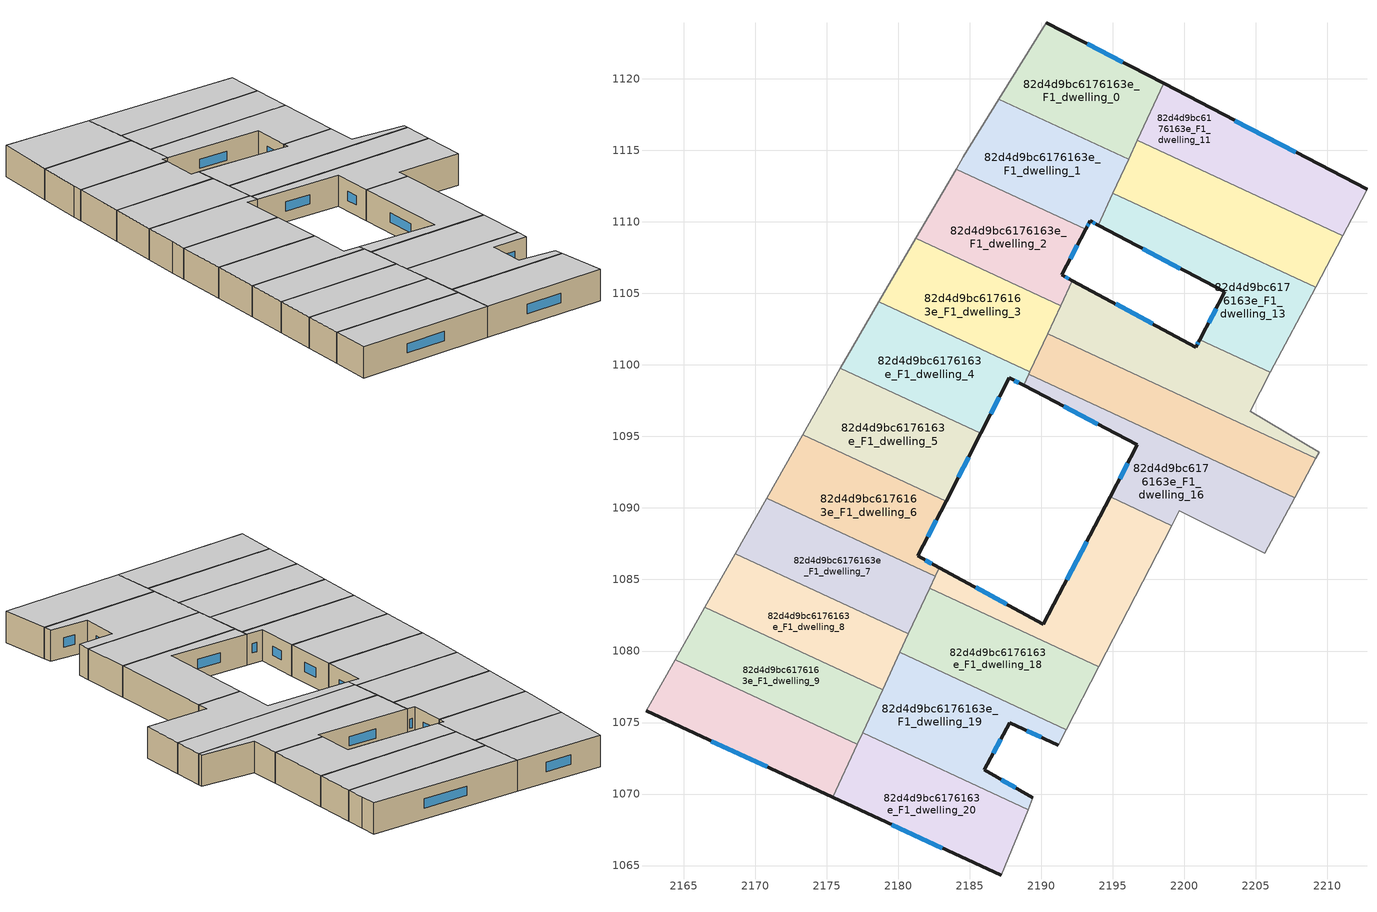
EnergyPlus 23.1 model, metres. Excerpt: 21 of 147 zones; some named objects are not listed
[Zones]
82d4d9bc6176163e_F1_dwelling_0
 floor to 82d4d9bc6176163e_F0_dwelling_0 (EU_floor_Construction): 2198.56,1119.68 2196.1,1114.38 2187.05,1118.58 2190.36,1123.94 z3
 wall outside (EU_wall_Construction): 2198.56,1119.68 2190.36,1123.94 z3:6
 wall to 82d4d9bc6176163e_F1_dwelling_1 (EU_wall_Construction): 2187.05,1118.58 2196.1,1114.38 z3:6
 wall adiabatic (EU_wall_Construction): 2190.36,1123.94 2187.05,1118.58 z3:6
 wall to 82d4d9bc6176163e_F1_dwelling_11 (EU_wall_Construction): 2196.72,1115.71 2198.56,1119.68 z3:6
 wall to 82d4d9bc6176163e_F1_dwelling_12 (EU_wall_Construction): 2196.1,1114.38 2196.72,1115.71 z3:6
 window (EU_Window_Construction): 2195.68,1121.17 2193.23,1122.45 z4.05:4.95
 ceiling to 82d4d9bc6176163e_F2_dwelling_0 (EU_floor_Construction): 2196.1,1114.38 2198.56,1119.68 2190.36,1123.94 2187.05,1118.58 z6
82d4d9bc6176163e_F1_dwelling_1
 floor to 82d4d9bc6176163e_F0_dwelling_1 (EU_floor_Construction): 2196.1,1114.38 2193.97,1109.78 2193.42,1110.07 2193.11,1109.5 2184.06,1113.7 2184.56,1114.54 2187.05,1118.58 z3
 wall outside (EU_wall_Construction): 2193.11,1109.5 2193.42,1110.07 2193.97,1109.78 z3:6
 wall to 82d4d9bc6176163e_F1_dwelling_2 (EU_wall_Construction): 2184.06,1113.7 2193.11,1109.5 z3:6
 wall adiabatic (EU_wall_Construction): 2187.05,1118.58 2184.56,1114.54 2184.06,1113.7 z3:6
 wall to 82d4d9bc6176163e_F1_dwelling_12 (EU_wall_Construction): 2195,1112.01 2196.1,1114.38 z3:6
 wall to 82d4d9bc6176163e_F1_dwelling_13 (EU_wall_Construction): 2193.97,1109.78 2195,1112.01 z3:6
 window (EU_Window_Construction): 2193.61,1109.97 2193.78,1109.88 / 2193.22,1109.7 2193.31,1109.87 z4.05:4.95
 ceiling to 82d4d9bc6176163e_F2_dwelling_1 (EU_floor_Construction): 2193.97,1109.78 2196.1,1114.38 2187.05,1118.58 2184.56,1114.54 2184.06,1113.7 2193.11,1109.5 2193.42,1110.07 z6
82d4d9bc6176163e_F1_dwelling_10
 floor to 82d4d9bc6176163e_F0_dwelling_10 (EU_floor_Construction): 2177.14,1073.49 2175.42,1069.77 2162.37,1075.82 2164.4,1079.4 z3
 wall outside (EU_wall_Construction): 2162.37,1075.82 2175.42,1069.77 z3:6
 wall adiabatic (EU_wall_Construction): 2164.4,1079.4 2162.37,1075.82 z3:6
 wall to 82d4d9bc6176163e_F1_dwelling_9 (EU_wall_Construction): 2177.14,1073.49 2164.4,1079.4 z3:6
 wall to 82d4d9bc6176163e_F1_dwelling_20 (EU_wall_Construction): 2175.42,1069.77 2177.14,1073.49 z3:6
 window (EU_Window_Construction): 2166.94,1073.7 2170.84,1071.89 z4.05:4.95
 ceiling to 82d4d9bc6176163e_F2_dwelling_10 (EU_floor_Construction): 2175.42,1069.77 2177.14,1073.49 2164.4,1079.4 2162.37,1075.82 z6
82d4d9bc6176163e_F1_dwelling_11
 floor to 82d4d9bc6176163e_F0_dwelling_11 (EU_floor_Construction): 2212.78,1112.29 2212.02,1110.81 2211.08,1109.04 2196.72,1115.71 2198.56,1119.68 z3
 wall outside (EU_wall_Construction): 2212.78,1112.29 2198.56,1119.68 z3:6
 wall adiabatic (EU_wall_Construction): 2211.08,1109.04 2212.02,1110.81 2212.78,1112.29 z3:6
 wall to 82d4d9bc6176163e_F1_dwelling_12 (EU_wall_Construction): 2196.72,1115.71 2211.08,1109.04 z3:6
 window (EU_Window_Construction): 2207.79,1114.88 2203.55,1117.09 z4.05:4.95
 ceiling to 82d4d9bc6176163e_F2_dwelling_11 (EU_floor_Construction): 2211.08,1109.04 2212.02,1110.81 2212.78,1112.29 2198.56,1119.68 2196.72,1115.71 z6
82d4d9bc6176163e_F1_dwelling_12
 floor to 82d4d9bc6176163e_F0_dwelling_12 (EU_floor_Construction): 2211.08,1109.04 2209.18,1105.44 2195.01,1112.01 2196.72,1115.71 z3
 wall to 82d4d9bc6176163e_F1_dwelling_13 (EU_wall_Construction): 2195.01,1112.01 2209.18,1105.44 z3:6
 wall adiabatic (EU_wall_Construction): 2209.18,1105.44 2211.08,1109.04 z3:6
 ceiling to 82d4d9bc6176163e_F2_dwelling_12 (EU_floor_Construction): 2209.18,1105.44 2211.08,1109.04 2196.72,1115.71 2195.01,1112.01 z6
82d4d9bc6176163e_F1_dwelling_13
 floor to 82d4d9bc6176163e_F0_dwelling_13 (EU_floor_Construction): 2209.18,1105.44 2206.03,1099.48 2201.09,1101.77 2202.85,1105.1 2193.97,1109.78 2195.01,1112.01 z3
 wall outside (EU_wall_Construction): 2193.97,1109.78 2202.85,1105.1 2201.09,1101.77 z3:6
 wall adiabatic (EU_wall_Construction): 2206.03,1099.48 2209.18,1105.44 z3:6
 wall to 82d4d9bc6176163e_F1_dwelling_14 (EU_wall_Construction): 2201.09,1101.77 2206.03,1099.48 z3:6
 window (EU_Window_Construction): 2202.23,1103.94 2201.71,1102.94 / 2197.08,1108.14 2199.73,1106.74 z4.05:4.95
 ceiling to 82d4d9bc6176163e_F2_dwelling_13 (EU_floor_Construction): 2206.03,1099.48 2209.18,1105.44 2195.01,1112.01 2193.97,1109.78 2202.85,1105.1 2201.09,1101.77 z6
82d4d9bc6176163e_F1_dwelling_14
 floor to 82d4d9bc6176163e_F0_dwelling_14 (EU_floor_Construction): 2206.03,1099.48 2204.6,1096.77 2209.44,1093.89 2209.2,1093.46 2190.44,1102.16 2192.17,1105.9 2200.82,1101.25 2201.09,1101.77 z3
 wall outside (EU_wall_Construction): 2201.09,1101.77 2200.82,1101.25 2192.17,1105.9 z3:6
 wall adiabatic (EU_wall_Construction): 2209.2,1093.46 2209.44,1093.89 2204.6,1096.77 2206.03,1099.48 z3:6
 wall to 82d4d9bc6176163e_F1_dwelling_15 (EU_wall_Construction): 2190.44,1102.16 2209.2,1093.46 z3:6
 wall to 82d4d9bc6176163e_F1_dwelling_3 (EU_wall_Construction): 2191.36,1104.15 2190.44,1102.16 z3:6
 wall to 82d4d9bc6176163e_F1_dwelling_2 (EU_wall_Construction): 2192.17,1105.9 2191.36,1104.15 z3:6
 window (EU_Window_Construction): 2197.78,1102.88 2195.2,1104.27 / 2200.99,1101.59 2200.91,1101.43 z4.05:4.95
 ceiling to 82d4d9bc6176163e_F2_dwelling_14 (EU_floor_Construction): 2209.2,1093.46 2209.44,1093.89 2204.6,1096.77 2206.03,1099.48 2201.09,1101.77 2200.82,1101.25 2192.17,1105.9 2190.44,1102.16 z6
82d4d9bc6176163e_F1_dwelling_15
 floor to 82d4d9bc6176163e_F0_dwelling_15 (EU_floor_Construction): 2209.2,1093.46 2207.72,1090.72 2189.13,1099.34 2190.44,1102.16 z3
 wall adiabatic (EU_wall_Construction): 2207.72,1090.72 2209.2,1093.46 z3:6
 wall to 82d4d9bc6176163e_F1_dwelling_16 (EU_wall_Construction): 2189.13,1099.34 2207.72,1090.72 z3:6
 wall to 82d4d9bc6176163e_F1_dwelling_4 (EU_wall_Construction): 2189.21,1099.52 2189.13,1099.34 z3:6
 wall to 82d4d9bc6176163e_F1_dwelling_3 (EU_wall_Construction): 2190.44,1102.16 2189.21,1099.52 z3:6
 ceiling to 82d4d9bc6176163e_F2_dwelling_15 (EU_floor_Construction): 2207.72,1090.72 2209.2,1093.46 2190.44,1102.16 2189.13,1099.34 z6
82d4d9bc6176163e_F1_dwelling_16
 floor to 82d4d9bc6176163e_F0_dwelling_16 (EU_floor_Construction): 2207.72,1090.72 2205.61,1086.82 2199.67,1089.8 2199.13,1088.77 2194.81,1090.77 2196.73,1094.41 2188.77,1098.57 2189.13,1099.34 z3
 wall outside (EU_wall_Construction): 2188.77,1098.57 2196.73,1094.41 2194.81,1090.77 z3:6
 wall to 82d4d9bc6176163e_F1_dwelling_17 (EU_wall_Construction): 2194.81,1090.77 2199.13,1088.77 z3:6
 wall adiabatic (EU_wall_Construction): 2199.13,1088.77 2199.67,1089.8 2205.61,1086.82 2207.72,1090.72 z3:6
 wall to 82d4d9bc6176163e_F1_dwelling_4 (EU_wall_Construction): 2189.13,1099.34 2188.77,1098.57 z3:6
 window (EU_Window_Construction): 2196.05,1093.14 2195.48,1092.05 / 2191.56,1097.11 2193.94,1095.87 z4.05:4.95
 ceiling to 82d4d9bc6176163e_F2_dwelling_16 (EU_floor_Construction): 2205.61,1086.82 2207.72,1090.72 2189.13,1099.34 2188.77,1098.57 2196.73,1094.41 2194.81,1090.77 2199.13,1088.77 2199.67,1089.8 z6
82d4d9bc6176163e_F1_dwelling_17
 floor to 82d4d9bc6176163e_F0_dwelling_17 (EU_floor_Construction): 2199.13,1088.77 2194.03,1078.91 2182.2,1084.39 2182.86,1085.83 2190.14,1081.87 2194.81,1090.77 z3
 wall outside (EU_wall_Construction): 2194.81,1090.77 2190.14,1081.87 2182.86,1085.83 z3:6
 wall adiabatic (EU_wall_Construction): 2194.03,1078.91 2199.13,1088.77 z3:6
 wall to 82d4d9bc6176163e_F1_dwelling_18 (EU_wall_Construction): 2182.2,1084.39 2194.03,1078.91 z3:6
 wall to 82d4d9bc6176163e_F1_dwelling_7 (EU_wall_Construction): 2182.58,1085.21 2182.2,1084.39 z3:6
 wall to 82d4d9bc6176163e_F1_dwelling_6 (EU_wall_Construction): 2182.86,1085.83 2182.58,1085.21 z3:6
 window (EU_Window_Construction): 2187.59,1083.26 2185.41,1084.44 / 2193.17,1087.65 2191.78,1084.99 z4.05:4.95
 ceiling to 82d4d9bc6176163e_F2_dwelling_17 (EU_floor_Construction): 2194.03,1078.91 2199.13,1088.77 2194.81,1090.77 2190.14,1081.87 2182.86,1085.83 2182.2,1084.39 z6
82d4d9bc6176163e_F1_dwelling_18
 floor to 82d4d9bc6176163e_F0_dwelling_18 (EU_floor_Construction): 2194.03,1078.91 2191.75,1074.5 2180.11,1079.9 2182.2,1084.39 z3
 wall adiabatic (EU_wall_Construction): 2191.75,1074.5 2194.03,1078.91 z3:6
 wall to 82d4d9bc6176163e_F1_dwelling_19 (EU_wall_Construction): 2180.11,1079.9 2191.75,1074.5 z3:6
 wall to 82d4d9bc6176163e_F1_dwelling_8 (EU_wall_Construction): 2180.72,1081.2 2180.11,1079.9 z3:6
 wall to 82d4d9bc6176163e_F1_dwelling_7 (EU_wall_Construction): 2182.2,1084.39 2180.72,1081.2 z3:6
 ceiling to 82d4d9bc6176163e_F2_dwelling_18 (EU_floor_Construction): 2191.75,1074.5 2194.03,1078.91 2182.2,1084.39 2180.11,1079.9 z6
82d4d9bc6176163e_F1_dwelling_19
 floor to 82d4d9bc6176163e_F0_dwelling_19 (EU_floor_Construction): 2191.75,1074.5 2191.18,1073.4 2187.8,1074.97 2186.01,1071.7 2189.42,1069.73 2189.08,1068.92 2177.51,1074.28 2180.11,1079.9 z3
 wall outside (EU_wall_Construction): 2189.42,1069.73 2186.01,1071.7 2187.8,1074.97 2191.18,1073.4 z3:6
 wall adiabatic (EU_wall_Construction): 2189.08,1068.92 2189.42,1069.73 / 2191.18,1073.4 2191.75,1074.5 z3:6
 wall to 82d4d9bc6176163e_F1_dwelling_20 (EU_wall_Construction): 2177.51,1074.28 2189.08,1068.92 z3:6
 wall to 82d4d9bc6176163e_F1_dwelling_9 (EU_wall_Construction): 2178.9,1077.29 2177.51,1074.28 z3:6
 wall to 82d4d9bc6176163e_F1_dwelling_8 (EU_wall_Construction): 2180.11,1079.9 2178.9,1077.29 z3:6
 window (EU_Window_Construction): 2188.22,1070.42 2187.2,1071.01 / 2188.98,1074.42 2189.99,1073.95 / 2186.63,1072.85 2187.17,1073.83 z4.05:4.95
 ceiling to 82d4d9bc6176163e_F2_dwelling_19 (EU_floor_Construction): 2189.42,1069.73 2186.01,1071.7 2187.8,1074.97 2191.18,1073.4 2191.75,1074.5 2180.11,1079.9 2177.51,1074.28 2189.08,1068.92 z6
82d4d9bc6176163e_F1_dwelling_2
 floor to 82d4d9bc6176163e_F0_dwelling_2 (EU_floor_Construction): 2193.11,1109.5 2191.43,1106.3 2192.17,1105.9 2191.36,1104.15 2181.23,1108.85 2184.06,1113.7 z3
 wall outside (EU_wall_Construction): 2192.17,1105.9 2191.43,1106.3 2193.11,1109.5 z3:6
 wall to 82d4d9bc6176163e_F1_dwelling_3 (EU_wall_Construction): 2181.23,1108.85 2191.36,1104.15 z3:6
 wall adiabatic (EU_wall_Construction): 2184.06,1113.7 2181.23,1108.85 z3:6
 window (EU_Window_Construction): 2191.91,1106.04 2191.69,1106.16 / 2192.02,1107.42 2192.52,1108.38 z4.05:4.95
 ceiling to 82d4d9bc6176163e_F2_dwelling_2 (EU_floor_Construction): 2191.36,1104.15 2192.17,1105.9 2191.43,1106.3 2193.11,1109.5 2184.06,1113.7 2181.23,1108.85 z6
82d4d9bc6176163e_F1_dwelling_20
 floor to 82d4d9bc6176163e_F0_dwelling_20 (EU_floor_Construction): 2189.08,1068.92 2187.21,1064.3 2175.42,1069.77 2177.51,1074.28 z3
 wall outside (EU_wall_Construction): 2175.42,1069.77 2187.21,1064.3 z3:6
 wall adiabatic (EU_wall_Construction): 2187.21,1064.3 2189.08,1068.92 z3:6
 wall to 82d4d9bc6176163e_F1_dwelling_9 (EU_wall_Construction): 2177.51,1074.28 2177.14,1073.49 z3:6
 window (EU_Window_Construction): 2179.55,1067.85 2183.07,1066.22 z4.05:4.95
 ceiling to 82d4d9bc6176163e_F2_dwelling_20 (EU_floor_Construction): 2187.21,1064.3 2189.08,1068.92 2177.51,1074.28 2175.42,1069.77 z6
82d4d9bc6176163e_F1_dwelling_3
 floor to 82d4d9bc6176163e_F0_dwelling_3 (EU_floor_Construction): 2191.36,1104.15 2189.21,1099.52 2178.65,1104.42 2181.23,1108.85 z3
 wall to 82d4d9bc6176163e_F1_dwelling_4 (EU_wall_Construction): 2178.65,1104.42 2189.21,1099.52 z3:6
 wall adiabatic (EU_wall_Construction): 2181.23,1108.85 2178.65,1104.42 z3:6
 ceiling to 82d4d9bc6176163e_F2_dwelling_3 (EU_floor_Construction): 2189.21,1099.52 2191.36,1104.15 2181.23,1108.85 2178.65,1104.42 z6
82d4d9bc6176163e_F1_dwelling_4
 floor to 82d4d9bc6176163e_F0_dwelling_4 (EU_floor_Construction): 2189.21,1099.52 2188.77,1098.57 2187.78,1099.09 2185.79,1095.22 2175.96,1099.78 2176.81,1101.26 2178.65,1104.42 z3
 wall outside (EU_wall_Construction): 2185.79,1095.22 2187.78,1099.09 2188.77,1098.57 z3:6
 wall adiabatic (EU_wall_Construction): 2178.65,1104.42 2176.81,1101.26 2175.96,1099.78 z3:6
 wall to 82d4d9bc6176163e_F1_dwelling_5 (EU_wall_Construction): 2175.96,1099.78 2185.79,1095.22 z3:6
 window (EU_Window_Construction): 2188.13,1098.91 2188.42,1098.75 / 2186.48,1096.58 2187.08,1097.74 z4.05:4.95
 ceiling to 82d4d9bc6176163e_F2_dwelling_4 (EU_floor_Construction): 2188.77,1098.57 2189.21,1099.52 2178.65,1104.42 2176.81,1101.26 2175.96,1099.78 2185.79,1095.22 2187.78,1099.09 z6
82d4d9bc6176163e_F1_dwelling_5
 floor to 82d4d9bc6176163e_F0_dwelling_5 (EU_floor_Construction): 2185.79,1095.22 2183.34,1090.49 2173.33,1095.13 2175.96,1099.78 z3
 wall outside (EU_wall_Construction): 2183.34,1090.49 2185.79,1095.22 z3:6
 wall to 82d4d9bc6176163e_F1_dwelling_6 (EU_wall_Construction): 2173.33,1095.13 2183.34,1090.49 z3:6
 wall adiabatic (EU_wall_Construction): 2175.96,1099.78 2173.33,1095.13 z3:6
 window (EU_Window_Construction): 2184.2,1092.15 2184.93,1093.56 z4.05:4.95
 ceiling to 82d4d9bc6176163e_F2_dwelling_5 (EU_floor_Construction): 2183.34,1090.49 2185.79,1095.22 2175.96,1099.78 2173.33,1095.13 z6
82d4d9bc6176163e_F1_dwelling_6
 floor to 82d4d9bc6176163e_F0_dwelling_6 (EU_floor_Construction): 2183.34,1090.49 2181.37,1086.64 2182.86,1085.83 2182.58,1085.21 2170.8,1090.67 2173.33,1095.13 z3
 wall outside (EU_wall_Construction): 2182.86,1085.83 2181.37,1086.64 2183.34,1090.49 z3:6
 wall to 82d4d9bc6176163e_F1_dwelling_7 (EU_wall_Construction): 2170.8,1090.67 2182.58,1085.21 z3:6
 wall adiabatic (EU_wall_Construction): 2173.33,1095.13 2170.8,1090.67 z3:6
 window (EU_Window_Construction): 2182.34,1086.12 2181.89,1086.36 / 2182.06,1087.99 2182.65,1089.14 z4.05:4.95
 ceiling to 82d4d9bc6176163e_F2_dwelling_6 (EU_floor_Construction): 2182.58,1085.21 2182.86,1085.83 2181.37,1086.64 2183.34,1090.49 2173.33,1095.13 2170.8,1090.67 z6
82d4d9bc6176163e_F1_dwelling_7
 floor to 82d4d9bc6176163e_F0_dwelling_7 (EU_floor_Construction): 2182.58,1085.21 2180.71,1081.2 2168.6,1086.82 2170.8,1090.67 z3
 wall to 82d4d9bc6176163e_F1_dwelling_8 (EU_wall_Construction): 2168.6,1086.82 2180.71,1081.2 z3:6
 wall adiabatic (EU_wall_Construction): 2170.8,1090.67 2168.6,1086.82 z3:6
 ceiling to 82d4d9bc6176163e_F2_dwelling_7 (EU_floor_Construction): 2180.71,1081.2 2182.58,1085.21 2170.8,1090.67 2168.6,1086.82 z6
82d4d9bc6176163e_F1_dwelling_8
 floor to 82d4d9bc6176163e_F0_dwelling_8 (EU_floor_Construction): 2180.71,1081.2 2178.9,1077.29 2166.47,1083.06 2168.6,1086.82 z3
 wall to 82d4d9bc6176163e_F1_dwelling_9 (EU_wall_Construction): 2166.47,1083.06 2178.9,1077.29 z3:6
 wall adiabatic (EU_wall_Construction): 2168.6,1086.82 2166.47,1083.06 z3:6
 ceiling to 82d4d9bc6176163e_F2_dwelling_8 (EU_floor_Construction): 2178.9,1077.29 2180.71,1081.2 2168.6,1086.82 2166.47,1083.06 z6
82d4d9bc6176163e_F1_dwelling_9
 floor to 82d4d9bc6176163e_F0_dwelling_9 (EU_floor_Construction): 2178.9,1077.29 2177.14,1073.49 2164.4,1079.4 2166.47,1083.06 z3
 wall adiabatic (EU_wall_Construction): 2166.47,1083.06 2164.4,1079.4 z3:6
 ceiling to 82d4d9bc6176163e_F2_dwelling_9 (EU_floor_Construction): 2177.14,1073.49 2178.9,1077.29 2166.47,1083.06 2164.4,1079.4 z6
[Building]
EU S2 Campaign: North Axis=0; Terrain=City; Solar Distribution=FullExterior
[Site:Location]
Bologna: Latitude=44.5; Longitude=11.25; Time Zone=1; Elevation=37
[SizingPeriod:WeatherFileDays]
AnnualSizingPeriod: Begin Month=1; Begin Day of Month=1; End Month=12; End Day of Month=31; Day of Week for Start Day=Monday; Use Weather File Daylight Saving Period=No; Use Weather File Rain and Snow Indicators=No
[MATERIAL]
EU_InternalMass_Material: Roughness=MediumRough; Thickness=0.1; Conductivity=1; Density=1800; Specific Heat=900; Thermal Absorptance=0.9; Solar Absorptance=0.7; Visible Absorptance=0.7
[MATERIAL:NOMASS] Roughness=MediumRough; Thermal Absorptance=0.9; Solar Absorptance=0.7; Visible Absorptance=0.7
Name | Thermal Resistance
EU_wall_NoMass | 0.890213
EU_floor_NoMass | 0.79516
[WINDOWMATERIAL:SIMPLEGLAZINGSYSTEM]
EU_Window_SimpleGlazing: UFactor=4.49146; Solar Heat Gain Coefficient=0.85; Visible Transmittance=0.85
[CONSTRUCTION]
EU_wall_Construction: EU_wall_NoMass
EU_floor_Construction: EU_floor_NoMass
EU_Window_Construction: EU_Window_SimpleGlazing
EU_InternalMass_Construction: EU_InternalMass_Material
[ZONE] Type=1; Multiplier=1; Ceiling Height=autocalculate; Floor Area=autocalculate; Part of Total Floor Area=Yes
Name | Volume
82d4d9bc6176163e_F1_dwelling_0; 82d4d9bc6176163e_F1_dwelling_5; 82d4d9bc6176163e_F1_dwelling_9 | 174.677
82d4d9bc6176163e_F1_dwelling_1 | 174.683
82d4d9bc6176163e_F1_dwelling_10 | 174.68
82d4d9bc6176163e_F1_dwelling_11 | 192.13
82d4d9bc6176163e_F1_dwelling_12 | 192.109
82d4d9bc6176163e_F1_dwelling_13 | 192.175
82d4d9bc6176163e_F1_dwelling_14 | 192.135
82d4d9bc6176163e_F1_dwelling_15 | 192.149
82d4d9bc6176163e_F1_dwelling_16 | 192.125
82d4d9bc6176163e_F1_dwelling_17 | 192.091
82d4d9bc6176163e_F1_dwelling_18 | 192.19
82d4d9bc6176163e_F1_dwelling_19 | 192.108
82d4d9bc6176163e_F1_dwelling_2 | 174.659
82d4d9bc6176163e_F1_dwelling_20 | 192.158
82d4d9bc6176163e_F1_dwelling_3 | 174.689
82d4d9bc6176163e_F1_dwelling_4 | 174.675
82d4d9bc6176163e_F1_dwelling_6 | 174.65
82d4d9bc6176163e_F1_dwelling_7 | 174.697
82d4d9bc6176163e_F1_dwelling_8 | 174.664
[INTERNALMASS] Construction=EU_InternalMass_Construction
Name | Zone or ZoneList | Surface Area
82d4d9bc6176163e_F1_dwelling_0_EU_InternalMass | 82d4d9bc6176163e_F1_dwelling_0 | 58.2256
82d4d9bc6176163e_F1_dwelling_1_EU_InternalMass | 82d4d9bc6176163e_F1_dwelling_1 | 58.2282
82d4d9bc6176163e_F1_dwelling_2_EU_InternalMass | 82d4d9bc6176163e_F1_dwelling_2 | 58.2197
82d4d9bc6176163e_F1_dwelling_3_EU_InternalMass | 82d4d9bc6176163e_F1_dwelling_3 | 58.2299
82d4d9bc6176163e_F1_dwelling_4_EU_InternalMass | 82d4d9bc6176163e_F1_dwelling_4 | 58.2249
82d4d9bc6176163e_F1_dwelling_5_EU_InternalMass | 82d4d9bc6176163e_F1_dwelling_5 | 58.2256
82d4d9bc6176163e_F1_dwelling_6_EU_InternalMass | 82d4d9bc6176163e_F1_dwelling_6 | 58.2166
82d4d9bc6176163e_F1_dwelling_7_EU_InternalMass | 82d4d9bc6176163e_F1_dwelling_7 | 58.2326
82d4d9bc6176163e_F1_dwelling_8_EU_InternalMass | 82d4d9bc6176163e_F1_dwelling_8 | 58.221
82d4d9bc6176163e_F1_dwelling_9_EU_InternalMass | 82d4d9bc6176163e_F1_dwelling_9 | 58.2258
82d4d9bc6176163e_F1_dwelling_10_EU_InternalMass | 82d4d9bc6176163e_F1_dwelling_10 | 58.2263
82d4d9bc6176163e_F1_dwelling_11_EU_InternalMass | 82d4d9bc6176163e_F1_dwelling_11 | 64.0431
82d4d9bc6176163e_F1_dwelling_12_EU_InternalMass | 82d4d9bc6176163e_F1_dwelling_12 | 64.0367
82d4d9bc6176163e_F1_dwelling_13_EU_InternalMass | 82d4d9bc6176163e_F1_dwelling_13 | 64.0586
82d4d9bc6176163e_F1_dwelling_14_EU_InternalMass | 82d4d9bc6176163e_F1_dwelling_14 | 64.0445
82d4d9bc6176163e_F1_dwelling_15_EU_InternalMass | 82d4d9bc6176163e_F1_dwelling_15 | 64.05
82d4d9bc6176163e_F1_dwelling_16_EU_InternalMass | 82d4d9bc6176163e_F1_dwelling_16 | 64.0419
82d4d9bc6176163e_F1_dwelling_17_EU_InternalMass | 82d4d9bc6176163e_F1_dwelling_17 | 64.0303
82d4d9bc6176163e_F1_dwelling_18_EU_InternalMass | 82d4d9bc6176163e_F1_dwelling_18 | 64.0635
82d4d9bc6176163e_F1_dwelling_19_EU_InternalMass | 82d4d9bc6176163e_F1_dwelling_19 | 64.0353
82d4d9bc6176163e_F1_dwelling_20_EU_InternalMass | 82d4d9bc6176163e_F1_dwelling_20 | 64.0557
[OTHEREQUIPMENT] Fuel Type=Electricity; Design Level Calculation Method=Watts/Area; Power per Zone Floor Area=1; Fraction Latent=0; Fraction Radiant=0; Fraction Lost=0; Carbon Dioxide Generation Rate=0; EndUse Subcategory=EU_Step8_InternalGains
Name | Zone or ZoneList or Space or SpaceList | Schedule
EU_Step8_InternalGain_82d4d9bc6176163e_F1_dwelling_0_f000 | 82d4d9bc6176163e_F1_dwelling_0 | EU_Step8_GainSchedule_82d4d9bc6176163e_F1_dwelling_0_f000
EU_Step8_InternalGain_82d4d9bc6176163e_F1_dwelling_1_f000 | 82d4d9bc6176163e_F1_dwelling_1 | EU_Step8_GainSchedule_82d4d9bc6176163e_F1_dwelling_1_f000
EU_Step8_InternalGain_82d4d9bc6176163e_F1_dwelling_2_f000 | 82d4d9bc6176163e_F1_dwelling_2 | EU_Step8_GainSchedule_82d4d9bc6176163e_F1_dwelling_2_f000
EU_Step8_InternalGain_82d4d9bc6176163e_F1_dwelling_3_f000 | 82d4d9bc6176163e_F1_dwelling_3 | EU_Step8_GainSchedule_82d4d9bc6176163e_F1_dwelling_3_f000
EU_Step8_InternalGain_82d4d9bc6176163e_F1_dwelling_4_f000 | 82d4d9bc6176163e_F1_dwelling_4 | EU_Step8_GainSchedule_82d4d9bc6176163e_F1_dwelling_4_f000
EU_Step8_InternalGain_82d4d9bc6176163e_F1_dwelling_5_f000 | 82d4d9bc6176163e_F1_dwelling_5 | EU_Step8_GainSchedule_82d4d9bc6176163e_F1_dwelling_5_f000
EU_Step8_InternalGain_82d4d9bc6176163e_F1_dwelling_6_f000 | 82d4d9bc6176163e_F1_dwelling_6 | EU_Step8_GainSchedule_82d4d9bc6176163e_F1_dwelling_6_f000
EU_Step8_InternalGain_82d4d9bc6176163e_F1_dwelling_7_f000 | 82d4d9bc6176163e_F1_dwelling_7 | EU_Step8_GainSchedule_82d4d9bc6176163e_F1_dwelling_7_f000
EU_Step8_InternalGain_82d4d9bc6176163e_F1_dwelling_8_f000 | 82d4d9bc6176163e_F1_dwelling_8 | EU_Step8_GainSchedule_82d4d9bc6176163e_F1_dwelling_8_f000
EU_Step8_InternalGain_82d4d9bc6176163e_F1_dwelling_9_f000 | 82d4d9bc6176163e_F1_dwelling_9 | EU_Step8_GainSchedule_82d4d9bc6176163e_F1_dwelling_9_f000
EU_Step8_InternalGain_82d4d9bc6176163e_F1_dwelling_10_f000 | 82d4d9bc6176163e_F1_dwelling_10 | EU_Step8_GainSchedule_82d4d9bc6176163e_F1_dwelling_10_f000
EU_Step8_InternalGain_82d4d9bc6176163e_F1_dwelling_11_f000 | 82d4d9bc6176163e_F1_dwelling_11 | EU_Step8_GainSchedule_82d4d9bc6176163e_F1_dwelling_11_f000
EU_Step8_InternalGain_82d4d9bc6176163e_F1_dwelling_12_f000 | 82d4d9bc6176163e_F1_dwelling_12 | EU_Step8_GainSchedule_82d4d9bc6176163e_F1_dwelling_12_f000
EU_Step8_InternalGain_82d4d9bc6176163e_F1_dwelling_13_f000 | 82d4d9bc6176163e_F1_dwelling_13 | EU_Step8_GainSchedule_82d4d9bc6176163e_F1_dwelling_13_f000
EU_Step8_InternalGain_82d4d9bc6176163e_F1_dwelling_14_f000 | 82d4d9bc6176163e_F1_dwelling_14 | EU_Step8_GainSchedule_82d4d9bc6176163e_F1_dwelling_14_f000
EU_Step8_InternalGain_82d4d9bc6176163e_F1_dwelling_15_f000 | 82d4d9bc6176163e_F1_dwelling_15 | EU_Step8_GainSchedule_82d4d9bc6176163e_F1_dwelling_15_f000
EU_Step8_InternalGain_82d4d9bc6176163e_F1_dwelling_16_f000 | 82d4d9bc6176163e_F1_dwelling_16 | EU_Step8_GainSchedule_82d4d9bc6176163e_F1_dwelling_16_f000
EU_Step8_InternalGain_82d4d9bc6176163e_F1_dwelling_17_f000 | 82d4d9bc6176163e_F1_dwelling_17 | EU_Step8_GainSchedule_82d4d9bc6176163e_F1_dwelling_17_f000
EU_Step8_InternalGain_82d4d9bc6176163e_F1_dwelling_18_f000 | 82d4d9bc6176163e_F1_dwelling_18 | EU_Step8_GainSchedule_82d4d9bc6176163e_F1_dwelling_18_f000
EU_Step8_InternalGain_82d4d9bc6176163e_F1_dwelling_19_f000 | 82d4d9bc6176163e_F1_dwelling_19 | EU_Step8_GainSchedule_82d4d9bc6176163e_F1_dwelling_19_f000
EU_Step8_InternalGain_82d4d9bc6176163e_F1_dwelling_20_f000 | 82d4d9bc6176163e_F1_dwelling_20 | EU_Step8_GainSchedule_82d4d9bc6176163e_F1_dwelling_20_f000
[ZONEVENTILATION:DESIGNFLOWRATE] Schedule=EU_AlwaysOn; Design Flow Rate Calculation Method=AirChanges/Hour; Air Changes per Hour=0.718634; Ventilation Type=Natural; Fan Pressure Rise=0; Fan Total Efficiency=1; Constant Term Coefficient=1; Temperature Term Coefficient=0; Velocity Term Coefficient=0; Velocity Squared Term Coefficient=0; Minimum Indoor Temperature=-100; Maximum Indoor Temperature=100; Delta Temperature=-100; Minimum Outdoor Temperature=-100; Maximum Outdoor Temperature=100; Maximum Wind Speed=40
Name | Zone or ZoneList or Space or SpaceList
EU_ConstantAir_82d4d9bc6176163e_F1_dwelling_0 | 82d4d9bc6176163e_F1_dwelling_0
EU_ConstantAir_82d4d9bc6176163e_F1_dwelling_1 | 82d4d9bc6176163e_F1_dwelling_1
EU_ConstantAir_82d4d9bc6176163e_F1_dwelling_2 | 82d4d9bc6176163e_F1_dwelling_2
EU_ConstantAir_82d4d9bc6176163e_F1_dwelling_3 | 82d4d9bc6176163e_F1_dwelling_3
EU_ConstantAir_82d4d9bc6176163e_F1_dwelling_4 | 82d4d9bc6176163e_F1_dwelling_4
EU_ConstantAir_82d4d9bc6176163e_F1_dwelling_5 | 82d4d9bc6176163e_F1_dwelling_5
EU_ConstantAir_82d4d9bc6176163e_F1_dwelling_6 | 82d4d9bc6176163e_F1_dwelling_6
EU_ConstantAir_82d4d9bc6176163e_F1_dwelling_7 | 82d4d9bc6176163e_F1_dwelling_7
EU_ConstantAir_82d4d9bc6176163e_F1_dwelling_8 | 82d4d9bc6176163e_F1_dwelling_8
EU_ConstantAir_82d4d9bc6176163e_F1_dwelling_9 | 82d4d9bc6176163e_F1_dwelling_9
EU_ConstantAir_82d4d9bc6176163e_F1_dwelling_10 | 82d4d9bc6176163e_F1_dwelling_10
EU_ConstantAir_82d4d9bc6176163e_F1_dwelling_11 | 82d4d9bc6176163e_F1_dwelling_11
EU_ConstantAir_82d4d9bc6176163e_F1_dwelling_12 | 82d4d9bc6176163e_F1_dwelling_12
EU_ConstantAir_82d4d9bc6176163e_F1_dwelling_13 | 82d4d9bc6176163e_F1_dwelling_13
EU_ConstantAir_82d4d9bc6176163e_F1_dwelling_14 | 82d4d9bc6176163e_F1_dwelling_14
EU_ConstantAir_82d4d9bc6176163e_F1_dwelling_15 | 82d4d9bc6176163e_F1_dwelling_15
EU_ConstantAir_82d4d9bc6176163e_F1_dwelling_16 | 82d4d9bc6176163e_F1_dwelling_16
EU_ConstantAir_82d4d9bc6176163e_F1_dwelling_17 | 82d4d9bc6176163e_F1_dwelling_17
EU_ConstantAir_82d4d9bc6176163e_F1_dwelling_18 | 82d4d9bc6176163e_F1_dwelling_18
EU_ConstantAir_82d4d9bc6176163e_F1_dwelling_19 | 82d4d9bc6176163e_F1_dwelling_19
EU_ConstantAir_82d4d9bc6176163e_F1_dwelling_20 | 82d4d9bc6176163e_F1_dwelling_20
[HVACTEMPLATE:ZONE:IDEALLOADSAIRSYSTEM] System Availability Schedule=EU_AlwaysOn; Maximum Heating Supply Air Temperature=50; Minimum Cooling Supply Air Temperature=13; Maximum Heating Supply Air Humidity Ratio=0.0156; Minimum Cooling Supply Air Humidity Ratio=0.0077; Heating Limit=NoLimit; Cooling Limit=NoLimit; Heating Availability Schedule=EU_AlwaysOn; Cooling Availability Schedule=EU_CoolingOff; Dehumidification Control Type=ConstantSensibleHeatRatio; Cooling Sensible Heat Ratio=0.7; Dehumidification Setpoint=60; Humidification Control Type=None; Humidification Setpoint=30; Outdoor Air Method=None; Outdoor Air Flow Rate per Person=0.00944; Outdoor Air Flow Rate per Zone Floor Area=0; Outdoor Air Flow Rate per Zone=0; Demand Controlled Ventilation Type=None; Outdoor Air Economizer Type=NoEconomizer; Heat Recovery Type=None; Sensible Heat Recovery Effectiveness=0.7; Latent Heat Recovery Effectiveness=0.65
Name | Template Thermostat
82d4d9bc6176163e_F1_dwelling_0 | EU_HeatOnly_82d4d9bc6176163e_F1_dwelling_0
82d4d9bc6176163e_F1_dwelling_1 | EU_HeatOnly_82d4d9bc6176163e_F1_dwelling_1
82d4d9bc6176163e_F1_dwelling_2 | EU_HeatOnly_82d4d9bc6176163e_F1_dwelling_2
82d4d9bc6176163e_F1_dwelling_3 | EU_HeatOnly_82d4d9bc6176163e_F1_dwelling_3
82d4d9bc6176163e_F1_dwelling_4 | EU_HeatOnly_82d4d9bc6176163e_F1_dwelling_4
82d4d9bc6176163e_F1_dwelling_5 | EU_HeatOnly_82d4d9bc6176163e_F1_dwelling_5
82d4d9bc6176163e_F1_dwelling_6 | EU_HeatOnly_82d4d9bc6176163e_F1_dwelling_6
82d4d9bc6176163e_F1_dwelling_7 | EU_HeatOnly_82d4d9bc6176163e_F1_dwelling_7
82d4d9bc6176163e_F1_dwelling_8 | EU_HeatOnly_82d4d9bc6176163e_F1_dwelling_8
82d4d9bc6176163e_F1_dwelling_9 | EU_HeatOnly_82d4d9bc6176163e_F1_dwelling_9
82d4d9bc6176163e_F1_dwelling_10 | EU_HeatOnly_82d4d9bc6176163e_F1_dwelling_10
82d4d9bc6176163e_F1_dwelling_11 | EU_HeatOnly_82d4d9bc6176163e_F1_dwelling_11
82d4d9bc6176163e_F1_dwelling_12 | EU_HeatOnly_82d4d9bc6176163e_F1_dwelling_12
82d4d9bc6176163e_F1_dwelling_13 | EU_HeatOnly_82d4d9bc6176163e_F1_dwelling_13
82d4d9bc6176163e_F1_dwelling_14 | EU_HeatOnly_82d4d9bc6176163e_F1_dwelling_14
82d4d9bc6176163e_F1_dwelling_15 | EU_HeatOnly_82d4d9bc6176163e_F1_dwelling_15
82d4d9bc6176163e_F1_dwelling_16 | EU_HeatOnly_82d4d9bc6176163e_F1_dwelling_16
82d4d9bc6176163e_F1_dwelling_17 | EU_HeatOnly_82d4d9bc6176163e_F1_dwelling_17
82d4d9bc6176163e_F1_dwelling_18 | EU_HeatOnly_82d4d9bc6176163e_F1_dwelling_18
82d4d9bc6176163e_F1_dwelling_19 | EU_HeatOnly_82d4d9bc6176163e_F1_dwelling_19
82d4d9bc6176163e_F1_dwelling_20 | EU_HeatOnly_82d4d9bc6176163e_F1_dwelling_20
[SIZING:ZONE] Zone Cooling Design Supply Air Temperature Input Method=SupplyAirTemperature; Zone Cooling Design Supply Air Temperature=13; Zone Heating Design Supply Air Temperature Input Method=SupplyAirTemperature; Zone Heating Design Supply Air Temperature=50; Zone Cooling Design Supply Air Humidity Ratio=0.008; Zone Heating Design Supply Air Humidity Ratio=0.008; Cooling Design Air Flow Method=DesignDay; Cooling Design Air Flow Rate=0; Cooling Minimum Air Flow per Zone Floor Area=0.000762; Cooling Minimum Air Flow=0; Cooling Minimum Air Flow Fraction=0.2; Heating Design Air Flow Method=DesignDay; Heating Design Air Flow Rate=0; Heating Maximum Air Flow per Zone Floor Area=0.002032; Heating Maximum Air Flow=0.141576; Heating Maximum Air Flow Fraction=0.3; Account for Dedicated Outdoor Air System=No; Dedicated Outdoor Air System Control Strategy=NeutralSupplyAir; Dedicated Outdoor Air Low Setpoint Temperature for Design=autosize; Dedicated Outdoor Air High Setpoint Temperature for Design=autosize; Zone Load Sizing Method=Sensible Load Only No Latent Load; Zone Latent Cooling Design Supply Air Humidity Ratio Input Method=HumidityRatioDifference; Zone Cooling Design Supply Air Humidity Ratio Difference=0.005; Zone Latent Heating Design Supply Air Humidity Ratio Input Method=HumidityRatioDifference; Zone Humidification Design Supply Air Humidity Ratio Difference=0.005
82d4d9bc6176163e_F1_dwelling_0; 82d4d9bc6176163e_F1_dwelling_1; 82d4d9bc6176163e_F1_dwelling_2; 82d4d9bc6176163e_F1_dwelling_3; 82d4d9bc6176163e_F1_dwelling_4; 82d4d9bc6176163e_F1_dwelling_5; 82d4d9bc6176163e_F1_dwelling_6; 82d4d9bc6176163e_F1_dwelling_7; 82d4d9bc6176163e_F1_dwelling_8; 82d4d9bc6176163e_F1_dwelling_9; 82d4d9bc6176163e_F1_dwelling_10; 82d4d9bc6176163e_F1_dwelling_11; 82d4d9bc6176163e_F1_dwelling_12; 82d4d9bc6176163e_F1_dwelling_13; 82d4d9bc6176163e_F1_dwelling_14; 82d4d9bc6176163e_F1_dwelling_15; 82d4d9bc6176163e_F1_dwelling_16; 82d4d9bc6176163e_F1_dwelling_17; 82d4d9bc6176163e_F1_dwelling_18; 82d4d9bc6176163e_F1_dwelling_19; 82d4d9bc6176163e_F1_dwelling_20
[SCHEDULE:CONSTANT]
Name | Hourly Value
EU_AlwaysOn | 1
EU_CoolingOff | 0
[SCHEDULE:FILE] Column Number=1; Rows to Skip at Top=0; Number of Hours of Data=8760; Column Separator=Comma; Interpolate to Timestep=No; Minutes per Item=60; Adjust Schedule for Daylight Savings=Yes
Name | File
EU_Step8_GainSchedule_82d4d9bc6176163e_F1_dwelling_0_f000 | ../../schedules/82d4d9bc6176163e/82d4d9bc6176163e_F1_dwelling_0_f000_gain.csv
EU_Step8_GainSchedule_82d4d9bc6176163e_F1_dwelling_1_f000 | ../../schedules/82d4d9bc6176163e/82d4d9bc6176163e_F1_dwelling_1_f000_gain.csv
EU_Step8_GainSchedule_82d4d9bc6176163e_F1_dwelling_2_f000 | ../../schedules/82d4d9bc6176163e/82d4d9bc6176163e_F1_dwelling_2_f000_gain.csv
EU_Step8_GainSchedule_82d4d9bc6176163e_F1_dwelling_3_f000 | ../../schedules/82d4d9bc6176163e/82d4d9bc6176163e_F1_dwelling_3_f000_gain.csv
EU_Step8_GainSchedule_82d4d9bc6176163e_F1_dwelling_4_f000 | ../../schedules/82d4d9bc6176163e/82d4d9bc6176163e_F1_dwelling_4_f000_gain.csv
EU_Step8_GainSchedule_82d4d9bc6176163e_F1_dwelling_5_f000 | ../../schedules/82d4d9bc6176163e/82d4d9bc6176163e_F1_dwelling_5_f000_gain.csv
EU_Step8_GainSchedule_82d4d9bc6176163e_F1_dwelling_6_f000 | ../../schedules/82d4d9bc6176163e/82d4d9bc6176163e_F1_dwelling_6_f000_gain.csv
EU_Step8_GainSchedule_82d4d9bc6176163e_F1_dwelling_7_f000 | ../../schedules/82d4d9bc6176163e/82d4d9bc6176163e_F1_dwelling_7_f000_gain.csv
EU_Step8_GainSchedule_82d4d9bc6176163e_F1_dwelling_8_f000 | ../../schedules/82d4d9bc6176163e/82d4d9bc6176163e_F1_dwelling_8_f000_gain.csv
EU_Step8_GainSchedule_82d4d9bc6176163e_F1_dwelling_9_f000 | ../../schedules/82d4d9bc6176163e/82d4d9bc6176163e_F1_dwelling_9_f000_gain.csv
EU_Step8_GainSchedule_82d4d9bc6176163e_F1_dwelling_10_f000 | ../../schedules/82d4d9bc6176163e/82d4d9bc6176163e_F1_dwelling_10_f000_gain.csv
EU_Step8_GainSchedule_82d4d9bc6176163e_F1_dwelling_11_f000 | ../../schedules/82d4d9bc6176163e/82d4d9bc6176163e_F1_dwelling_11_f000_gain.csv
EU_Step8_GainSchedule_82d4d9bc6176163e_F1_dwelling_12_f000 | ../../schedules/82d4d9bc6176163e/82d4d9bc6176163e_F1_dwelling_12_f000_gain.csv
EU_Step8_GainSchedule_82d4d9bc6176163e_F1_dwelling_13_f000 | ../../schedules/82d4d9bc6176163e/82d4d9bc6176163e_F1_dwelling_13_f000_gain.csv
EU_Step8_GainSchedule_82d4d9bc6176163e_F1_dwelling_14_f000 | ../../schedules/82d4d9bc6176163e/82d4d9bc6176163e_F1_dwelling_14_f000_gain.csv
EU_Step8_GainSchedule_82d4d9bc6176163e_F1_dwelling_15_f000 | ../../schedules/82d4d9bc6176163e/82d4d9bc6176163e_F1_dwelling_15_f000_gain.csv
EU_Step8_GainSchedule_82d4d9bc6176163e_F1_dwelling_16_f000 | ../../schedules/82d4d9bc6176163e/82d4d9bc6176163e_F1_dwelling_16_f000_gain.csv
EU_Step8_GainSchedule_82d4d9bc6176163e_F1_dwelling_17_f000 | ../../schedules/82d4d9bc6176163e/82d4d9bc6176163e_F1_dwelling_17_f000_gain.csv
EU_Step8_GainSchedule_82d4d9bc6176163e_F1_dwelling_18_f000 | ../../schedules/82d4d9bc6176163e/82d4d9bc6176163e_F1_dwelling_18_f000_gain.csv
EU_Step8_GainSchedule_82d4d9bc6176163e_F1_dwelling_19_f000 | ../../schedules/82d4d9bc6176163e/82d4d9bc6176163e_F1_dwelling_19_f000_gain.csv
EU_Step8_GainSchedule_82d4d9bc6176163e_F1_dwelling_20_f000 | ../../schedules/82d4d9bc6176163e/82d4d9bc6176163e_F1_dwelling_20_f000_gain.csv
